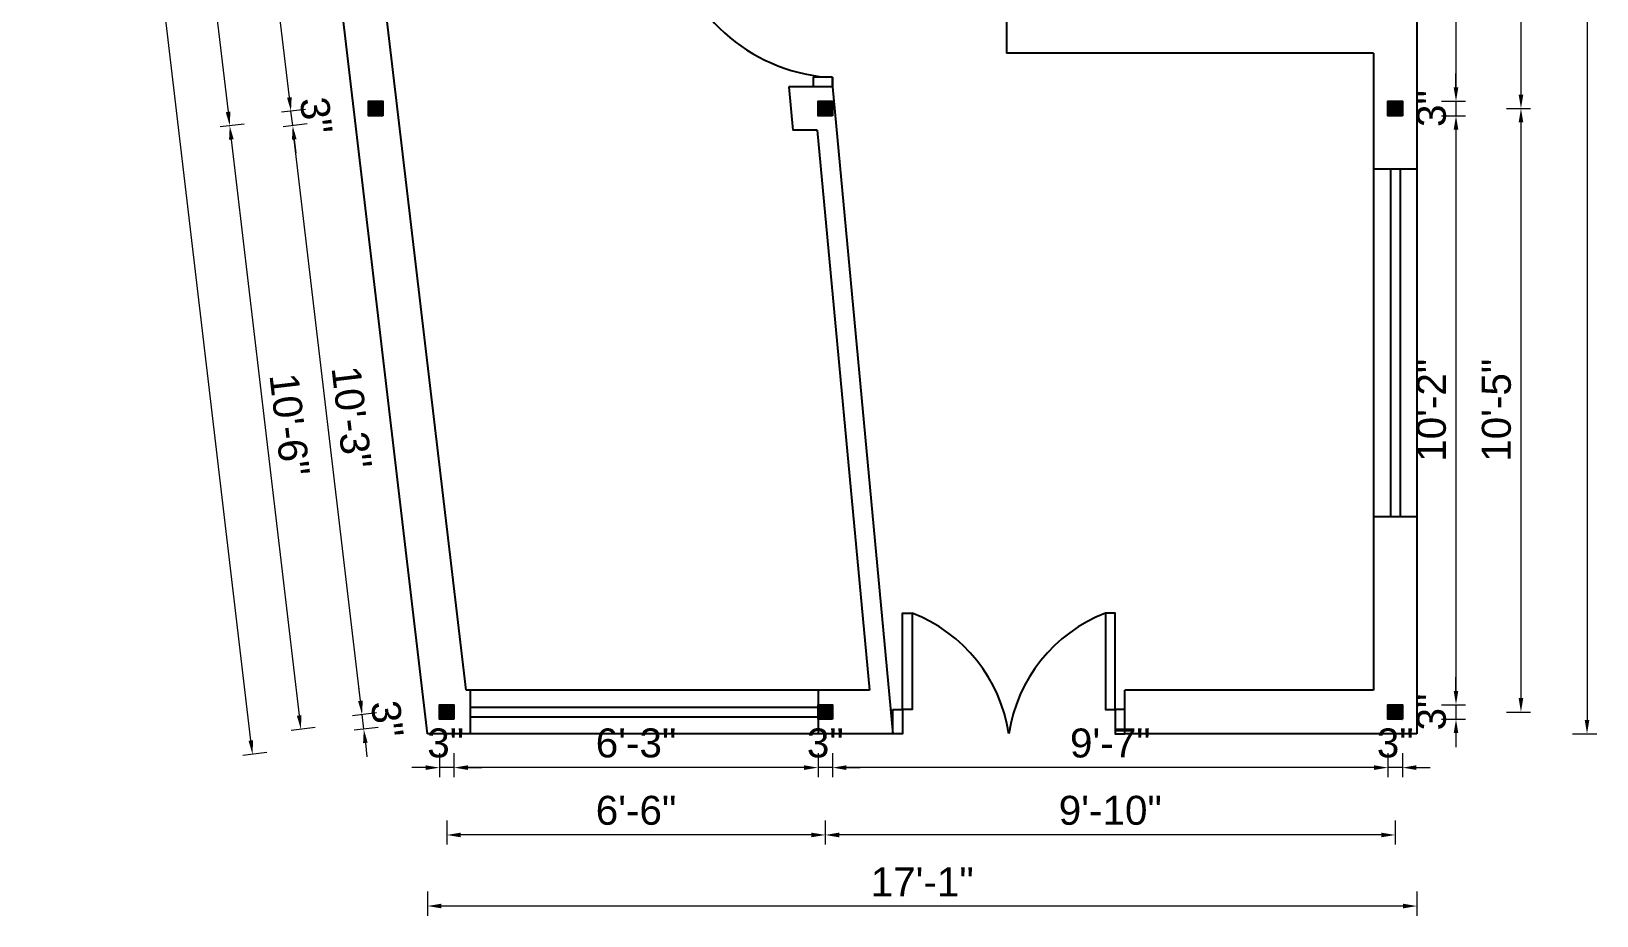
# Model space of a CAD drawing. Header units: inches. Extents: x 54699 to 80583, y -8431 to -3547.
# Drawn here: x 78380.1 to 78704.2, y -5264.6 to -5081.4 of the extents above; entities that cross this region are included whole.
import ezdxf

# ---------------------------------------------------------------- set-up
doc = ezdxf.new("R2010")
doc.units = ezdxf.units.IN
doc.header["$LTSCALE"] = 0.5
doc.header["$MEASUREMENT"] = 0
doc.header["$PDMODE"] = 66
doc.layers.add('DIMENSION', color=5, linetype='Continuous')
for name, color, linetype, lineweight in [('steps', 253, 'Continuous', 20), ('Toilet', 7, 'Continuous', 25), ('truss', 1, 'Continuous', 25)]:
    doc.layers.add(name, color=color, linetype=linetype, lineweight=lineweight)
doc.styles.add('Lettring Text', font='arial.ttf')
doc.dimstyles.new('Copy of Standard', dxfattribs={"dimtxt": 6, "dimasz": 2.875, "dimexe": 2, "dimexo": 4, "dimgap": 2, "dimtad": 1, "dimdec": 0, "dimrnd": 1, "dimzin": 0, "dimdsep": 46, "dimlunit": 4, "dimtxsty": 'Lettring Text', "dimcen": 0.1, "dimclrd": 7, "dimclre": 7, "dimclrt": 7, "dimazin": 0, "dimtfac": 0.645, "dimtdec": 0, "dimtmove": 1, "dimatfit": 0, "dimfxl": 3, "dimfxlon": 1, "dimtfillclr": 256, "dimtolj": 1, "dimtzin": 0, "dimlwd": -1, "dimlwe": -1, "dimarcsym": 2})
pattern_1 = [(225, (152595.3455, -9995.19673), (0.08838834765, -0.08838834765), [])]
pattern_2 = [(225, (152595.8455, -9995.19673), (0.08838834765, -0.08838834765), [])]

# ---------------------------------------------------------------- blocks, each defined once
blk = doc.blocks.new('*D1097')
at = {"layer": 'Defpoints', "color": 0, "ltscale": 0.5, "transparency": 16777216}
for p in [(78660.95, -5223.89), (78663.95, -5223.89), (78660.95, -5233.9)]:
    blk.add_point(p, dxfattribs=at)
at = {"layer": 'steps', "color": 7, "ltscale": 0.5, "transparency": 16777216}
for p, q in [((78660.95, -5230.9), (78660.95, -5235.9)), ((78663.95, -5230.9), (78663.95, -5235.9)), ((78658.07, -5233.9), (78655.2, -5233.9)), ((78663.95, -5233.9), (78660.95, -5233.9)), ((78666.82, -5233.9), (78669.7, -5233.9))]:
    blk.add_line(p, q, dxfattribs=at)
for points in [[(78658.07, -5233.42), (78658.07, -5234.38), (78660.95, -5233.9)], [(78666.82, -5233.42), (78666.82, -5234.38), (78663.95, -5233.9)]]:
    blk.add_solid(points, dxfattribs=at)
at = {"layer": 'steps', "color": 7, "ltscale": 0.5, "transparency": 16777216, "insert": (78662.45, -5228.83), "char_height": 6, "attachment_point": 5, "style": 'Lettring Text'}
blk.add_mtext('\\A1;3"', dxfattribs=at)
blk = doc.blocks.new('*D1098')
at = {"layer": 'Defpoints', "color": 0, "transparency": 16777216}
for p in [(78545.95, -5223.89), (78660.95, -5223.89), (78545.95, -5233.9)]:
    blk.add_point(p, dxfattribs=at)
at = {"layer": 'steps', "color": 7, "transparency": 16777216}
for p, q in [((78545.95, -5230.9), (78545.95, -5235.9)), ((78660.95, -5230.9), (78660.95, -5235.9)), ((78658.07, -5233.9), (78548.82, -5233.9))]:
    blk.add_line(p, q, dxfattribs=at)
for points in [[(78548.82, -5233.42), (78548.82, -5234.38), (78545.95, -5233.9)], [(78658.07, -5233.42), (78658.07, -5234.38), (78660.95, -5233.9)]]:
    blk.add_solid(points, dxfattribs=at)
at = {"layer": 'steps', "color": 7, "transparency": 16777216, "insert": (78603.45, -5228.84), "char_height": 6, "attachment_point": 5, "style": 'Lettring Text'}
blk.add_mtext('\\A1;9\'-7"', dxfattribs=at)
blk = doc.blocks.new('*D1099')
at = {"layer": 'Defpoints', "color": 0, "transparency": 16777216}
for p in [(78542.95, -5223.89), (78545.95, -5223.89), (78542.95, -5233.9)]:
    blk.add_point(p, dxfattribs=at)
at = {"layer": 'steps', "color": 7, "transparency": 16777216}
for p, q in [((78542.95, -5230.9), (78542.95, -5235.9)), ((78545.95, -5230.9), (78545.95, -5235.9)), ((78540.07, -5233.9), (78537.2, -5233.9)), ((78545.95, -5233.9), (78542.95, -5233.9)), ((78548.82, -5233.9), (78551.7, -5233.9))]:
    blk.add_line(p, q, dxfattribs=at)
for points in [[(78540.07, -5233.42), (78540.07, -5234.38), (78542.95, -5233.9)], [(78548.82, -5233.42), (78548.82, -5234.38), (78545.95, -5233.9)]]:
    blk.add_solid(points, dxfattribs=at)
at = {"layer": 'steps', "color": 7, "transparency": 16777216, "insert": (78544.45, -5228.83), "char_height": 6, "attachment_point": 5, "style": 'Lettring Text'}
blk.add_mtext('\\A1;3"', dxfattribs=at)
blk = doc.blocks.new('*D1100')
at = {"layer": 'Defpoints', "color": 0, "transparency": 16777216}
for p in [(78467.57, -5223.89), (78542.95, -5223.89), (78467.57, -5233.9)]:
    blk.add_point(p, dxfattribs=at)
at = {"layer": 'steps', "color": 7, "transparency": 16777216}
for p, q in [((78467.57, -5230.9), (78467.57, -5235.9)), ((78542.95, -5230.9), (78542.95, -5235.9)), ((78540.07, -5233.9), (78470.45, -5233.9))]:
    blk.add_line(p, q, dxfattribs=at)
for points in [[(78470.45, -5233.42), (78470.45, -5234.38), (78467.57, -5233.9)], [(78540.07, -5233.42), (78540.07, -5234.38), (78542.95, -5233.9)]]:
    blk.add_solid(points, dxfattribs=at)
at = {"layer": 'steps', "color": 7, "transparency": 16777216, "insert": (78505.26, -5228.83), "char_height": 6, "attachment_point": 5, "style": 'Lettring Text'}
blk.add_mtext('\\A1;6\'-3"', dxfattribs=at)
blk = doc.blocks.new('*D1101')
at = {"layer": 'Defpoints', "color": 0, "transparency": 16777216}
for p in [(78464.57, -5223.89), (78467.57, -5223.89), (78464.57, -5233.9)]:
    blk.add_point(p, dxfattribs=at)
at = {"layer": 'steps', "color": 7, "transparency": 16777216}
for p, q in [((78464.57, -5230.9), (78464.57, -5235.9)), ((78467.57, -5230.9), (78467.57, -5235.9)), ((78461.7, -5233.9), (78458.82, -5233.9)), ((78467.57, -5233.9), (78464.57, -5233.9)), ((78470.45, -5233.9), (78473.32, -5233.9))]:
    blk.add_line(p, q, dxfattribs=at)
for points in [[(78461.7, -5233.42), (78461.7, -5234.38), (78464.57, -5233.9)], [(78470.45, -5233.42), (78470.45, -5234.38), (78467.57, -5233.9)]]:
    blk.add_solid(points, dxfattribs=at)
at = {"layer": 'steps', "color": 7, "transparency": 16777216, "insert": (78465.85, -5228.83), "char_height": 6, "attachment_point": 5, "style": 'Lettring Text'}
blk.add_mtext('\\A1;3"', dxfattribs=at)
blk = doc.blocks.new('*D1102')
at = {"layer": 'Defpoints', "color": 0, "transparency": 16777216}
for p in [(78544.45, -5222.39), (78662.45, -5222.39), (78544.45, -5247.85)]:
    blk.add_point(p, dxfattribs=at)
at = {"layer": 'steps', "color": 7, "transparency": 16777216}
for p, q in [((78544.45, -5244.85), (78544.45, -5249.85)), ((78662.45, -5244.85), (78662.45, -5249.85)), ((78659.57, -5247.85), (78547.32, -5247.85))]:
    blk.add_line(p, q, dxfattribs=at)
for points in [[(78547.32, -5247.37), (78547.32, -5248.33), (78544.45, -5247.85)], [(78659.57, -5247.37), (78659.57, -5248.33), (78662.45, -5247.85)]]:
    blk.add_solid(points, dxfattribs=at)
at = {"layer": 'steps', "color": 7, "transparency": 16777216, "insert": (78603.45, -5242.78), "char_height": 6, "attachment_point": 5, "style": 'Lettring Text'}
blk.add_mtext('\\A1;9\'-10"', dxfattribs=at)
blk = doc.blocks.new('*D1103')
at = {"layer": 'Defpoints', "color": 0, "transparency": 16777216}
for p in [(78466.07, -5222.39), (78544.45, -5222.39), (78466.07, -5247.85)]:
    blk.add_point(p, dxfattribs=at)
at = {"layer": 'steps', "color": 7, "transparency": 16777216}
for p, q in [((78466.07, -5244.85), (78466.07, -5249.85)), ((78544.45, -5244.85), (78544.45, -5249.85)), ((78541.57, -5247.85), (78468.95, -5247.85))]:
    blk.add_line(p, q, dxfattribs=at)
for points in [[(78468.95, -5247.37), (78468.95, -5248.33), (78466.07, -5247.85)], [(78541.57, -5247.37), (78541.57, -5248.33), (78544.45, -5247.85)]]:
    blk.add_solid(points, dxfattribs=at)
at = {"layer": 'steps', "color": 7, "transparency": 16777216, "insert": (78505.26, -5242.78), "char_height": 6, "attachment_point": 5, "style": 'Lettring Text'}
blk.add_mtext('\\A1;6\'-6"', dxfattribs=at)
blk = doc.blocks.new('*D1104')
at = {"layer": 'Defpoints', "color": 0, "transparency": 16777216}
for p in [(78462.07, -5226.89), (78666.95, -5226.89), (78462.07, -5262.57)]:
    blk.add_point(p, dxfattribs=at)
at = {"layer": 'steps', "color": 7, "transparency": 16777216}
for p, q in [((78462.07, -5259.57), (78462.07, -5264.57)), ((78666.95, -5259.57), (78666.95, -5264.57)), ((78664.07, -5262.57), (78464.95, -5262.57))]:
    blk.add_line(p, q, dxfattribs=at)
for points in [[(78464.95, -5262.09), (78464.95, -5263.05), (78462.07, -5262.57)], [(78664.07, -5262.09), (78664.07, -5263.05), (78666.95, -5262.57)]]:
    blk.add_solid(points, dxfattribs=at)
at = {"layer": 'steps', "color": 7, "transparency": 16777216, "insert": (78564.51, -5257.56), "char_height": 6, "attachment_point": 5, "style": 'Lettring Text'}
blk.add_mtext('\\A1;17\'-1"', dxfattribs=at)
blk = doc.blocks.new('*D1116')
at = {"layer": 'Defpoints', "color": 0, "transparency": 16777216}
for p in [(78663.95, -5011.89), (78663.95, -5095.89), (78675.03, -5095.89)]:
    blk.add_point(p, dxfattribs=at)
at = {"layer": 'steps', "color": 7, "transparency": 16777216}
for p, q in [((78672.03, -5011.89), (78677.03, -5011.89)), ((78675.03, -5014.76), (78675.03, -5093.01)), ((78672.03, -5095.89), (78677.03, -5095.89))]:
    blk.add_line(p, q, dxfattribs=at)
for points in [[(78674.55, -5014.76), (78675.51, -5014.76), (78675.03, -5011.89)], [(78674.55, -5093.01), (78675.51, -5093.01), (78675.03, -5095.89)]]:
    blk.add_solid(points, dxfattribs=at)
at = {"layer": 'steps', "color": 7, "transparency": 16777216, "insert": (78670.03, -5053.89), "char_height": 6, "attachment_point": 5, "rotation": 90, "style": 'Lettring Text'}
blk.add_mtext("\\A1;7'", dxfattribs=at)
blk = doc.blocks.new('*D1117')
at = {"layer": 'Defpoints', "color": 0, "transparency": 16777216}
for p in [(78663.95, -5095.89), (78663.95, -5098.89), (78675.03, -5098.89)]:
    blk.add_point(p, dxfattribs=at)
at = {"layer": 'steps', "color": 7, "transparency": 16777216}
for p, q in [((78675.03, -5093.01), (78675.03, -5090.14)), ((78672.03, -5095.89), (78677.03, -5095.89)), ((78675.03, -5095.89), (78675.03, -5098.89)), ((78672.03, -5098.89), (78677.03, -5098.89)), ((78675.03, -5101.76), (78675.03, -5104.64))]:
    blk.add_line(p, q, dxfattribs=at)
for points in [[(78674.55, -5093.01), (78675.51, -5093.01), (78675.03, -5095.89)], [(78674.55, -5101.76), (78675.51, -5101.76), (78675.03, -5098.89)]]:
    blk.add_solid(points, dxfattribs=at)
at = {"layer": 'steps', "color": 7, "transparency": 16777216, "insert": (78669.97, -5097.39), "char_height": 6, "attachment_point": 5, "rotation": 90, "style": 'Lettring Text'}
blk.add_mtext('\\A1;3"', dxfattribs=at)
blk = doc.blocks.new('*D1118')
at = {"layer": 'Defpoints', "color": 0, "transparency": 16777216}
for p in [(78663.95, -5098.89), (78663.95, -5220.89), (78675.03, -5220.89)]:
    blk.add_point(p, dxfattribs=at)
at = {"layer": 'steps', "color": 7, "transparency": 16777216}
for p, q in [((78672.03, -5098.89), (78677.03, -5098.89)), ((78675.03, -5101.76), (78675.03, -5218.01)), ((78672.03, -5220.89), (78677.03, -5220.89))]:
    blk.add_line(p, q, dxfattribs=at)
for points in [[(78674.55, -5101.76), (78675.51, -5101.76), (78675.03, -5098.89)], [(78674.55, -5218.01), (78675.51, -5218.01), (78675.03, -5220.89)]]:
    blk.add_solid(points, dxfattribs=at)
at = {"layer": 'steps', "color": 7, "transparency": 16777216, "insert": (78669.97, -5159.89), "char_height": 6, "attachment_point": 5, "rotation": 90, "style": 'Lettring Text'}
blk.add_mtext('\\A1;10\'-2"', dxfattribs=at)
blk = doc.blocks.new('*D1119')
at = {"layer": 'Defpoints', "color": 0, "transparency": 16777216}
for p in [(78663.95, -5220.89), (78663.95, -5223.89), (78675.03, -5223.89)]:
    blk.add_point(p, dxfattribs=at)
at = {"layer": 'steps', "color": 7, "transparency": 16777216}
for p, q in [((78675.03, -5218.01), (78675.03, -5215.14)), ((78672.03, -5220.89), (78677.03, -5220.89)), ((78675.03, -5220.89), (78675.03, -5223.89)), ((78672.03, -5223.89), (78677.03, -5223.89)), ((78675.03, -5226.76), (78675.03, -5229.64))]:
    blk.add_line(p, q, dxfattribs=at)
for points in [[(78674.55, -5218.01), (78675.51, -5218.01), (78675.03, -5220.89)], [(78674.55, -5226.76), (78675.51, -5226.76), (78675.03, -5223.89)]]:
    blk.add_solid(points, dxfattribs=at)
at = {"layer": 'steps', "color": 7, "transparency": 16777216, "insert": (78669.97, -5222.39), "char_height": 6, "attachment_point": 5, "rotation": 90, "style": 'Lettring Text'}
blk.add_mtext('\\A1;3"', dxfattribs=at)
blk = doc.blocks.new('*D1121')
at = {"layer": 'Defpoints', "color": 0, "transparency": 16777216}
for p in [(78662.45, -5010.39), (78662.45, -5097.39), (78688.48, -5097.39)]:
    blk.add_point(p, dxfattribs=at)
at = {"layer": 'steps', "color": 7, "transparency": 16777216}
for p, q in [((78685.48, -5010.39), (78690.48, -5010.39)), ((78688.48, -5013.26), (78688.48, -5094.51)), ((78685.48, -5097.39), (78690.48, -5097.39))]:
    blk.add_line(p, q, dxfattribs=at)
for points in [[(78688, -5013.26), (78688.96, -5013.26), (78688.48, -5010.39)], [(78688, -5094.51), (78688.96, -5094.51), (78688.48, -5097.39)]]:
    blk.add_solid(points, dxfattribs=at)
at = {"layer": 'steps', "color": 7, "transparency": 16777216, "insert": (78683.42, -5053.89), "char_height": 6, "attachment_point": 5, "rotation": 90, "style": 'Lettring Text'}
blk.add_mtext('\\A1;7\'-3"', dxfattribs=at)
blk = doc.blocks.new('*D1122')
at = {"layer": 'Defpoints', "color": 0, "transparency": 16777216}
for p in [(78662.45, -5097.39), (78662.45, -5222.39), (78688.48, -5222.39)]:
    blk.add_point(p, dxfattribs=at)
at = {"layer": 'steps', "color": 7, "transparency": 16777216}
for p, q in [((78685.48, -5097.39), (78690.48, -5097.39)), ((78688.48, -5100.26), (78688.48, -5219.51)), ((78685.48, -5222.39), (78690.48, -5222.39))]:
    blk.add_line(p, q, dxfattribs=at)
for points in [[(78688, -5100.26), (78688.96, -5100.26), (78688.48, -5097.39)], [(78688, -5219.51), (78688.96, -5219.51), (78688.48, -5222.39)]]:
    blk.add_solid(points, dxfattribs=at)
at = {"layer": 'steps', "color": 7, "transparency": 16777216, "insert": (78683.42, -5159.89), "char_height": 6, "attachment_point": 5, "rotation": 90, "style": 'Lettring Text'}
blk.add_mtext('\\A1;10\'-5"', dxfattribs=at)
blk = doc.blocks.new('*D1123')
at = {"layer": 'Defpoints', "color": 0, "transparency": 16777216}
for p in [(78666.95, -4854.89), (78666.95, -5226.89), (78702.16, -5226.89)]:
    blk.add_point(p, dxfattribs=at)
at = {"layer": 'steps', "color": 7, "transparency": 16777216}
for p, q in [((78699.16, -4854.89), (78704.16, -4854.89)), ((78702.16, -4857.76), (78702.16, -5224.01)), ((78699.16, -5226.89), (78704.16, -5226.89))]:
    blk.add_line(p, q, dxfattribs=at)
for points in [[(78701.68, -4857.76), (78702.64, -4857.76), (78702.16, -4854.89)], [(78701.68, -5224.01), (78702.64, -5224.01), (78702.16, -5226.89)]]:
    blk.add_solid(points, dxfattribs=at)
at = {"layer": 'steps', "color": 7, "transparency": 16777216, "insert": (78697.09, -5040.89), "char_height": 6, "attachment_point": 5, "rotation": 90, "style": 'Lettring Text'}
blk.add_mtext("\\A1;31'", dxfattribs=at)
blk = doc.blocks.new('*D1089')
at = {"layer": 'Defpoints', "color": 0, "transparency": 16777216}
for p in [(78465.9, -5220.89), (78448.54, -5222.93), (78466.25, -5223.89)]:
    blk.add_point(p, dxfattribs=at)
at = {"layer": 'steps', "color": 7, "transparency": 16777216}
for p, q in [((78448.2, -5220.08), (78447.86, -5217.22)), ((78451.52, -5222.58), (78446.55, -5223.16)), ((78448.89, -5225.93), (78448.54, -5222.93)), ((78451.87, -5225.58), (78446.9, -5226.16)), ((78449.23, -5228.79), (78449.56, -5231.64))]:
    blk.add_line(p, q, dxfattribs=at)
for points in [[(78448.68, -5220.02), (78447.72, -5220.13), (78448.54, -5222.93)], [(78449.7, -5228.73), (78448.75, -5228.84), (78448.89, -5225.93)]]:
    blk.add_solid(points, dxfattribs=at)
at = {"layer": 'steps', "color": 7, "transparency": 16777216, "insert": (78453.74, -5223.84), "char_height": 6, "attachment_point": 5, "rotation": 276.7164, "style": 'Lettring Text'}
blk.add_mtext('\\A1;3"', dxfattribs=at)
blk = doc.blocks.new('*D1090')
at = {"layer": 'Defpoints', "color": 0, "transparency": 16777216}
for p in [(78434.17, -5100.93), (78451.53, -5098.89), (78465.9, -5220.89)]:
    blk.add_point(p, dxfattribs=at)
at = {"layer": 'steps', "color": 7, "transparency": 16777216}
for p, q in [((78437.15, -5100.58), (78432.18, -5101.16)), ((78448.2, -5220.08), (78434.51, -5103.79)), ((78451.52, -5222.58), (78446.55, -5223.16))]:
    blk.add_line(p, q, dxfattribs=at)
for points in [[(78434.98, -5103.73), (78434.03, -5103.84), (78434.17, -5100.93)], [(78448.68, -5220.02), (78447.72, -5220.13), (78448.54, -5222.93)]]:
    blk.add_solid(points, dxfattribs=at)
at = {"layer": 'steps', "color": 7, "transparency": 16777216, "insert": (78446.38, -5161.34), "char_height": 6, "attachment_point": 5, "rotation": 276.7164, "style": 'Lettring Text'}
blk.add_mtext('\\A1;10\'-3"', dxfattribs=at)
blk = doc.blocks.new('*D1091')
at = {"layer": 'Defpoints', "color": 0, "transparency": 16777216}
for p in [(78433.82, -5097.93), (78451.18, -5095.89), (78451.53, -5098.89)]:
    blk.add_point(p, dxfattribs=at)
at = {"layer": 'steps', "color": 7, "transparency": 16777216}
for p, q in [((78433.48, -5095.08), (78433.14, -5092.22)), ((78436.8, -5097.58), (78431.83, -5098.16)), ((78434.17, -5100.93), (78433.82, -5097.93)), ((78437.15, -5100.58), (78432.18, -5101.16)), ((78434.51, -5103.79), (78434.84, -5106.64))]:
    blk.add_line(p, q, dxfattribs=at)
for points in [[(78433.96, -5095.02), (78433, -5095.13), (78433.82, -5097.93)], [(78434.98, -5103.73), (78434.03, -5103.84), (78434.17, -5100.93)]]:
    blk.add_solid(points, dxfattribs=at)
at = {"layer": 'steps', "color": 7, "transparency": 16777216, "insert": (78439.02, -5098.84), "char_height": 6, "attachment_point": 5, "rotation": 276.7164, "style": 'Lettring Text'}
blk.add_mtext('\\A1;3"', dxfattribs=at)
blk = doc.blocks.new('*D1092')
at = {"layer": 'Defpoints', "color": 0, "transparency": 16777216}
for p in [(78441.28, -5011.89), (78423.92, -5013.93), (78451.18, -5095.89)]:
    blk.add_point(p, dxfattribs=at)
at = {"layer": 'steps', "color": 7, "transparency": 16777216}
for p, q in [((78426.9, -5013.58), (78421.94, -5014.16)), ((78433.48, -5095.08), (78424.26, -5016.79)), ((78436.8, -5097.58), (78431.83, -5098.16))]:
    blk.add_line(p, q, dxfattribs=at)
for points in [[(78424.74, -5016.73), (78423.78, -5016.84), (78423.92, -5013.93)], [(78433.96, -5095.02), (78433, -5095.13), (78433.82, -5097.93)]]:
    blk.add_solid(points, dxfattribs=at)
at = {"layer": 'steps', "color": 7, "transparency": 16777216, "insert": (78433.85, -5055.34), "char_height": 6, "attachment_point": 5, "rotation": 276.7164, "style": 'Lettring Text'}
blk.add_mtext('\\A1;7\'-1"', dxfattribs=at)
blk = doc.blocks.new('*D1125')
at = {"layer": 'Defpoints', "color": 0, "transparency": 16777216}
for p in [(78441.11, -5010.39), (78451.35, -5097.39), (78421.14, -5100.94)]:
    blk.add_point(p, dxfattribs=at)
at = {"layer": 'steps', "color": 7, "transparency": 16777216}
for p, q in [((78413.87, -5013.59), (78408.9, -5014.18)), ((78411.23, -5016.8), (78420.8, -5098.09)), ((78424.12, -5100.59), (78419.15, -5101.18))]:
    blk.add_line(p, q, dxfattribs=at)
for points in [[(78411.7, -5016.74), (78410.75, -5016.86), (78410.89, -5013.94)], [(78421.28, -5098.03), (78420.32, -5098.15), (78421.14, -5100.94)]]:
    blk.add_solid(points, dxfattribs=at)
at = {"layer": 'steps', "color": 7, "transparency": 16777216, "insert": (78420.98, -5056.86), "char_height": 6, "attachment_point": 5, "rotation": 276.7164, "style": 'Lettring Text'}
blk.add_mtext('\\A1;7\'-4"', dxfattribs=at)
blk = doc.blocks.new('*D1096')
at = {"layer": 'Defpoints', "color": 0, "transparency": 16777216}
for p in [(78451.35, -5097.39), (78466.07, -5222.39), (78435.86, -5225.94)]:
    blk.add_point(p, dxfattribs=at)
at = {"layer": 'steps', "color": 7, "transparency": 16777216}
for p, q in [((78424.12, -5100.59), (78419.15, -5101.18)), ((78421.47, -5103.8), (78435.52, -5223.09)), ((78438.84, -5225.59), (78433.87, -5226.18))]:
    blk.add_line(p, q, dxfattribs=at)
for points in [[(78421.95, -5103.74), (78421, -5103.86), (78421.14, -5100.94)], [(78436, -5223.03), (78435.04, -5223.15), (78435.86, -5225.94)]]:
    blk.add_solid(points, dxfattribs=at)
at = {"layer": 'steps', "color": 7, "transparency": 16777216, "insert": (78433.53, -5162.85), "char_height": 6, "attachment_point": 5, "rotation": 276.7164, "style": 'Lettring Text'}
blk.add_mtext('\\A1;10\'-6"', dxfattribs=at)
blk = doc.blocks.new('*D1126')
at = {"layer": 'Defpoints', "color": 0, "transparency": 16777216}
for p in [(78418.27, -4854.89), (78382.04, -4859.15), (78462.07, -5226.89)]:
    blk.add_point(p, dxfattribs=at)
at = {"layer": 'steps', "color": 7, "transparency": 16777216}
for p, q in [((78385.02, -4858.8), (78380.06, -4859.39)), ((78425.52, -5228.3), (78382.38, -4862.01)), ((78428.83, -5230.8), (78423.87, -5231.39))]:
    blk.add_line(p, q, dxfattribs=at)
for points in [[(78382.86, -4861.95), (78381.9, -4862.06), (78382.04, -4859.15)], [(78425.99, -5228.24), (78425.04, -5228.35), (78425.85, -5231.15)]]:
    blk.add_solid(points, dxfattribs=at)
at = {"layer": 'steps', "color": 7, "transparency": 16777216, "insert": (78408.98, -5044.56), "char_height": 6, "attachment_point": 5, "rotation": 276.7164, "style": 'Lettring Text'}
blk.add_mtext('\\A1;31\'-3"', dxfattribs=at)

msp = doc.modelspace()

# ---------------------------------------------------------------- hatches: boundary and pattern name
at = {"layer": 'Toilet'}
h = msp.add_hatch(dxfattribs=at)
h.set_pattern_fill('ANSI31', color=256, angle=180)
h.set_pattern_definition(pattern_1)
h.paths.add_polyline_path([(78449.85, -5098.89), (78452.85, -5098.89), (78452.85, -5095.89), (78449.85, -5095.89)])
h = msp.add_hatch(dxfattribs=at)
h.set_pattern_fill('ANSI31', color=256, angle=180)
h.set_pattern_definition(pattern_2)
h.paths.add_polyline_path([(78542.95, -5095.89), (78542.95, -5098.89), (78545.95, -5098.89), (78545.95, -5095.89)])
h = msp.add_hatch(dxfattribs=at)
h.set_pattern_fill('ANSI31', color=256, angle=180)
h.set_pattern_definition(pattern_1)
h.paths.add_polyline_path([(78660.95, -5098.89), (78663.95, -5098.89), (78663.95, -5095.89), (78660.95, -5095.89)])
h = msp.add_hatch(dxfattribs=at)
h.set_pattern_fill('ANSI31', color=256, angle=180)
h.set_pattern_definition(pattern_1)
h.paths.add_polyline_path([(78464.57, -5223.89), (78467.57, -5223.89), (78467.57, -5220.89), (78464.57, -5220.89)])
h = msp.add_hatch(dxfattribs=at)
h.set_pattern_fill('ANSI31', color=256, angle=180)
h.set_pattern_definition(pattern_2)
h.paths.add_polyline_path([(78545.95, -5220.89), (78542.95, -5220.89), (78542.95, -5223.89), (78545.95, -5223.89)])
h = msp.add_hatch(dxfattribs=at)
h.set_pattern_fill('ANSI31', color=256, angle=180)
h.set_pattern_definition(pattern_1)
h.paths.add_polyline_path([(78663.95, -5223.89), (78663.95, -5220.89), (78660.95, -5220.89), (78660.95, -5223.89)])

# ---------------------------------------------------------------- linework, layer by layer
at = {"layer": 'DIMENSION', "ltscale": 7}
for p, q in [((78545.95, -5090.89), (78541.95, -5090.89)), ((78541.95, -5090.89), (78541.95, -5092.89)), ((78545.95, -5090.89), (78545.95, -5092.89)), ((78657.95, -5109.89), (78666.95, -5109.89)), ((78661.45, -5109.89), (78661.45, -5181.89)), ((78663.45, -5109.89), (78663.45, -5181.89)), ((78657.95, -5181.89), (78666.95, -5181.89)), ((78470.95, -5217.89), (78470.95, -5226.89)), ((78542.95, -5217.89), (78542.95, -5226.89)), ((78470.95, -5221.39), (78542.95, -5221.39)), ((78470.95, -5223.39), (78542.95, -5223.39))]:
    msp.add_line(p, q, dxfattribs=at)
for points in [[(78560.45, -5221.89), (78560.45, -5201.89), (78562.45, -5201.89), (78562.45, -5221.89)], [(78604.45, -5221.89), (78604.45, -5201.89), (78602.45, -5201.89), (78602.45, -5221.89)], [(78558.45, -5221.89), (78560.45, -5221.89), (78560.45, -5226.89), (78558.45, -5226.89)], [(78606.45, -5221.89), (78604.45, -5221.89), (78604.45, -5226.89), (78606.45, -5226.89)]]:
    msp.add_lwpolyline(points, close=True, dxfattribs=at)
for centre, radius, start, end in [((78547.84, -5054.79), 36.23, 190.9657, 264.9754), ((78550.92, -5231.61), 31.88, 8.5176, 68.802), ((78613.97, -5231.61), 31.88, 111.198, 171.4824)]:
    msp.add_arc(centre, radius, start, end, dxfattribs=at)
at = {"layer": 'Toilet'}
for p, q in [((78462.07, -5226.89), (78418.27, -4854.89)), ((78666.95, -4854.89), (78666.95, -5226.89)), ((78581.95, -5046.89), (78581.95, -5085.89)), ((78470.08, -5217.89), (78450.53, -5051.89)), ((78657.95, -5085.89), (78581.95, -5085.89)), ((78657.95, -5085.89), (78657.95, -5217.89)), ((78545.95, -5092.89), (78545.95, -5090.89)), ((78536.91, -5092.89), (78537.75, -5101.89)), ((78545.95, -5092.89), (78536.91, -5092.89)), ((78545.95, -5092.89), (78541.95, -5092.89)), ((78545.95, -5092.89), (78558.45, -5226.89)), ((78542.77, -5101.89), (78537.75, -5101.89)), ((78542.77, -5101.89), (78553.59, -5217.89)), ((78553.59, -5217.89), (78470.08, -5217.89)), ((78657.95, -5217.89), (78606.45, -5217.89)), ((78606.45, -5226.89), (78606.45, -5217.89)), ((78558.45, -5226.89), (78462.07, -5226.89)), ((78666.95, -5226.89), (78606.45, -5226.89))]:
    msp.add_line(p, q, dxfattribs=at)
for points in [[(78452.85, -5098.89), (78449.85, -5098.89), (78449.85, -5095.89), (78452.85, -5095.89)], [(78545.95, -5098.89), (78542.95, -5098.89), (78542.95, -5095.89), (78545.95, -5095.89)], [(78663.95, -5098.89), (78660.95, -5098.89), (78660.95, -5095.89), (78663.95, -5095.89)], [(78467.57, -5223.89), (78464.57, -5223.89), (78464.57, -5220.89), (78467.57, -5220.89)], [(78545.95, -5223.89), (78542.95, -5223.89), (78542.95, -5220.89), (78545.95, -5220.89)], [(78663.95, -5223.89), (78660.95, -5223.89), (78660.95, -5220.89), (78663.95, -5220.89)]]:
    msp.add_lwpolyline(points, close=True, dxfattribs=at)
at = {"layer": 'truss', "ltscale": 7}
msp.add_line((78545.95, -5092.89), (78541.95, -5092.89), dxfattribs=at)

# ---------------------------------------------------------------- dimensions: what is measured, and where the dimension line sits
at = {"layer": 'steps'}
dim = msp.add_aligned_dim(p1=(78462.07, -5226.89), p2=(78418.27, -4854.89), distance=36.47, dimstyle='Copy of Standard', dxfattribs=at)
dim.commit()
dim.dimension.update_dxf_attribs({"geometry": '*D1126', "text_midpoint": (78408.98, -5044.56)})
for base, p1, p2, angle, picture, middle in [((78702.16, -5226.89), (78666.95, -4854.89), (78666.95, -5226.89), 270, '*D1123', (78697.09, -5040.89)), ((78421.14, -5100.94), (78441.11, -5010.39), (78451.35, -5097.39), 96.7164, '*D1125', (78420.98, -5056.86)), ((78688.48, -5097.39), (78662.45, -5010.39), (78662.45, -5097.39), 270, '*D1121', (78683.42, -5053.89)), ((78423.92, -5013.93), (78451.18, -5095.89), (78441.28, -5011.89), 276.7164, '*D1092', (78433.85, -5055.34)), ((78675.03, -5095.89), (78663.95, -5011.89), (78663.95, -5095.89), 270, '*D1116', (78670.03, -5053.89)), ((78435.86, -5225.94), (78451.35, -5097.39), (78466.07, -5222.39), 96.7164, '*D1096', (78433.53, -5162.85)), ((78688.48, -5222.39), (78662.45, -5097.39), (78662.45, -5222.39), 270, '*D1122', (78683.42, -5159.89)), ((78434.17, -5100.93), (78465.9, -5220.89), (78451.53, -5098.89), 276.7164, '*D1090', (78446.38, -5161.34)), ((78675.03, -5220.89), (78663.95, -5098.89), (78663.95, -5220.89), 270, '*D1118', (78669.97, -5159.89)), ((78466.07, -5247.85), (78544.45, -5222.39), (78466.07, -5222.39), 180, '*D1103', (78505.26, -5242.78)), ((78467.57, -5233.9), (78542.95, -5223.89), (78467.57, -5223.89), 180, '*D1100', (78505.26, -5228.83)), ((78544.45, -5247.85), (78662.45, -5222.39), (78544.45, -5222.39), 180, '*D1102', (78603.45, -5242.78)), ((78545.95, -5233.9), (78660.95, -5223.89), (78545.95, -5223.89), 180, '*D1098', (78603.45, -5228.84)), ((78462.07, -5262.57), (78666.95, -5226.89), (78462.07, -5226.89), 180, '*D1104', (78564.51, -5257.56))]:
    dim = msp.add_linear_dim(base=base, p1=p1, p2=p2, angle=angle, dimstyle='Copy of Standard', dxfattribs=at)
    dim.commit()
    dim.dimension.update_dxf_attribs({"geometry": picture, "text_midpoint": middle})
for base, p1, p2, angle, picture, middle, dimtype in [((78675.03, -5098.89), (78663.95, -5095.89), (78663.95, -5098.89), 270, '*D1117', (78675.03, -5097.39), 160), ((78433.82, -5097.93), (78451.53, -5098.89), (78451.18, -5095.89), 276.7164, '*D1091', (78433.99, -5099.43), 160), ((78448.54, -5222.93), (78466.25, -5223.89), (78465.9, -5220.89), 96.7164, '*D1089', (78448.71, -5224.43), 161), ((78675.03, -5223.89), (78663.95, -5220.89), (78663.95, -5223.89), 270, '*D1119', (78675.03, -5222.39), 160), ((78464.57, -5233.9), (78467.57, -5223.89), (78464.57, -5223.89), 180, '*D1101', (78465.85, -5233.9), 160), ((78542.95, -5233.9), (78545.95, -5223.89), (78542.95, -5223.89), 180, '*D1099', (78544.45, -5233.9), 160)]:
    dim = msp.add_linear_dim(base=base, p1=p1, p2=p2, angle=angle, dimstyle='Copy of Standard', dxfattribs=at)
    dim.commit()
    dim.dimension.update_dxf_attribs({"geometry": picture, "text_midpoint": middle, "dimtype": dimtype})
at = {"layer": 'steps', "ltscale": 0.5}
dim = msp.add_linear_dim(base=(78660.95, -5233.9), p1=(78663.95, -5223.89), p2=(78660.95, -5223.89), angle=180, dimstyle='Copy of Standard', dxfattribs=at)
dim.commit()
dim.dimension.update_dxf_attribs({"geometry": '*D1097', "text_midpoint": (78662.45, -5233.9), "dimtype": 160})

doc.saveas('drawing.dxf')
